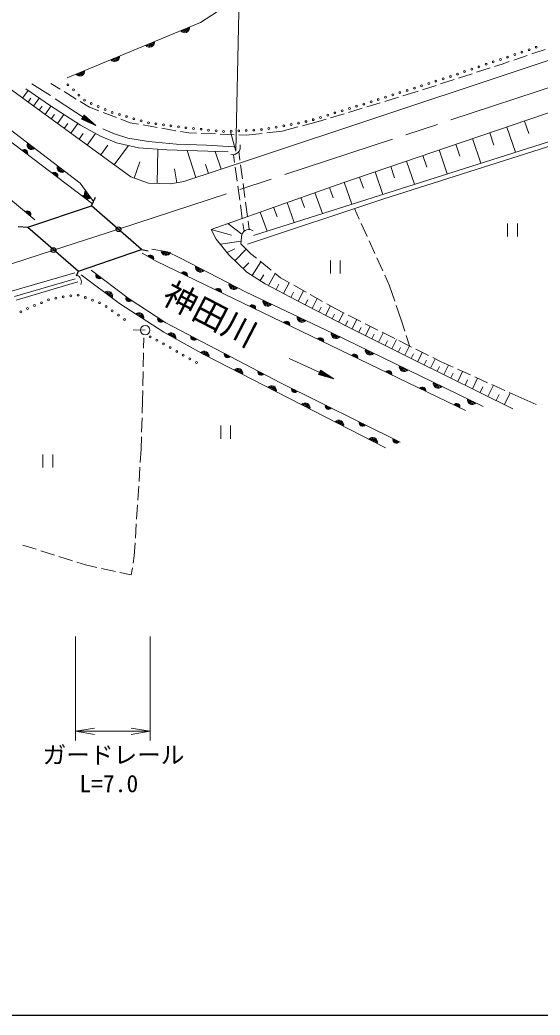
# Model space of a CAD drawing. Units: millimetres, scale not verified. Extents: x 40000 to 680000, y 20000 to 380000.
# Drawn here: x 211596 to 266628, y 205000 to 310162 of the extents above; entities that cross this region are included whole.
import ezdxf
from ezdxf.enums import TextEntityAlignment as Align

# ---------------------------------------------------------------- set-up
doc = ezdxf.new("R2010")
doc.units = ezdxf.units.MM
doc.header["$LTSCALE"] = 1000
doc.header["$PDMODE"] = 32
doc.header["$PDSIZE"] = 500
doc.linetypes.add('CHAIN', pattern=[18.5, 12, -1.5, 3.5, -1.5])
for name, color, linetype, lineweight in [('M-BMK', 2, 'CHAIN', 13), ('M-STR-HTXT', 7, 'Continuous', 13), ('M-STR-STR1', 1, 'Continuous', 25), ('M-TTL-BAND', 7, 'Continuous', 25), ('M-WORK', 1, 'Continuous', 13)]:
    doc.layers.add(name, color=color, linetype=linetype, lineweight=lineweight)
doc.layers.add('M-BMK-HTXT', color=7, linetype='Continuous')
doc.layers.add('M-OTRS', color=6, linetype='Continuous')
doc.styles.add('ＭＳ ゴシック', font='')
doc.styles.get('ＭＳ ゴシック').set_extended_font_data('MS Gothic')

# ---------------------------------------------------------------- blocks, each defined once
blk = doc.blocks.new('open_arrow')
at = {"color": 0, "linetype": 'Continuous', "lineweight": -2}
blk.add_lwpolyline([(7.5, 1.25), (0, 0), (7.5, -1.25)], dxfattribs=at)

msp = doc.modelspace()

# ---------------------------------------------------------------- linework, layer by layer
at = {"layer": 'M-BMK'}
for p, q in [((222035, 288041), (275544, 305626)), ((215151, 285844), (222035, 288041)), ((205883, 282829), (215151, 285844))]:
    msp.add_line(p, q, dxfattribs=at)
at = {"layer": 'M-OTRS'}
for p in [(222035, 288041), (215151, 285844)]:
    msp.add_point(p, dxfattribs=at)
at = {"layer": 'M-STR-HTXT'}
for p, q in [((234423, 296307), (233867, 298319)), ((217489, 245000), (217489, 234000)), ((225371, 245000), (225371, 234000)), ((217489, 235000), (225371, 235000))]:
    msp.add_line(p, q, dxfattribs=at)
msp.add_lwpolyline([(234423, 296307), (235000, 322500), (262500, 322500)], dxfattribs=at)
at = {"layer": 'M-STR-STR1'}
for p, q in [((219178, 290515), (219604, 291439)), ((212447, 288260), (219178, 290515)), ((224451, 285884), (219178, 290515)), ((211399, 288348), (212447, 288260)), ((212447, 288260), (217797, 283623)), ((217797, 283623), (224451, 285884)), ((224451, 285884), (225171, 285751)), ((217596, 283113), (217797, 283623))]:
    msp.add_line(p, q, dxfattribs=at)
at = {"layer": 'M-TTL-BAND'}
msp.add_line((40000, 205000), (579000, 205000), dxfattribs=at)
at = {"layer": 'M-WORK'}
for p, q in [((199438, 310961), (223335, 293572)), ((219275, 290725), (194011, 309870)), ((213193, 289034), (189441, 308811)), ((262917, 304368), (274858, 308293)), ((263843, 305917), (265262, 306402)), ((265735, 306563), (267155, 307048)), ((259902, 304622), (261330, 305082)), ((261806, 305236), (262596, 305491)), ((262596, 305491), (263370, 305755)), ((236422, 295536), (262917, 304368)), ((257999, 304009), (259426, 304469)), ((212860, 303394), (214831, 302186)), ((214882, 303453), (215857, 302851)), ((254192, 302782), (255619, 303242)), ((256095, 303395), (257523, 303855)), ((211879, 301908), (212459, 302704)), ((212225, 302864), (214836, 301079)), ((212461, 301485), (212763, 301900)), ((213042, 301062), (213646, 301892)), ((216282, 302588), (217559, 301800)), ((250203, 301548), (251639, 301983)), ((252117, 302129), (252925, 302374)), ((252925, 302374), (253716, 302628)), ((213649, 300620), (213965, 301054)), ((214256, 300178), (214887, 301046)), ((214836, 301079), (218006, 299028)), ((215311, 301811), (219644, 299007)), ((217984, 301537), (218958, 300935)), ((218958, 300935), (219948, 300559)), ((278786, 300866), (236296, 287382)), ((246375, 300387), (247811, 300822)), ((248289, 300968), (249725, 301403)), ((258471, 297273), (271338, 301629)), ((214914, 299700), (215256, 300169)), ((215572, 299221), (216255, 300161)), ((218409, 300113), (218129, 299681)), ((218160, 299729), (218467, 299530)), ((218188, 299771), (218762, 299400)), ((218215, 299813), (219056, 299269)), ((218242, 299855), (219350, 299138)), ((218296, 299939), (219405, 299222)), ((218323, 299981), (219165, 299437)), ((218350, 300023), (218925, 299651)), ((218378, 300065), (218685, 299866)), ((218405, 300107), (218445, 300081)), ((219644, 299007), (218409, 300113)), ((220415, 300382), (221818, 299850)), ((244462, 299807), (245897, 300242)), ((216284, 298703), (216654, 299212)), ((216996, 298184), (217737, 299202)), ((218006, 299028), (220111, 297882)), ((218129, 299681), (219644, 299007)), ((218133, 299687), (218173, 299661)), ((220361, 298664), (221616, 298107)), ((222285, 299672), (223274, 299297)), ((223274, 299297), (224155, 299143)), ((224647, 299057), (226125, 298800)), ((226618, 298714), (228095, 298457)), ((239339, 298417), (241015, 298854)), ((241499, 298980), (243175, 299416)), ((243175, 299416), (243983, 299662)), ((263116, 298845), (264018, 296180)), ((264982, 299477), (265433, 298144)), ((217852, 297562), (218297, 298173)), ((218708, 296939), (219598, 298161)), ((220111, 297882), (221816, 297189)), ((221616, 298107), (223025, 297669)), ((223025, 297669), (225186, 297296)), ((228588, 298371), (229468, 298218)), ((229468, 298218), (230277, 298186)), ((230777, 298166), (232275, 298108)), ((232775, 298088), (234274, 298029)), ((234774, 298010), (235582, 297978)), ((235582, 297978), (237212, 298169)), ((237709, 298227), (239339, 298417)), ((259481, 297615), (260360, 295019)), ((261298, 298230), (261738, 296932)), ((220144, 295894), (220891, 296920)), ((221581, 294848), (223074, 296900)), ((221816, 297189), (224133, 296657)), ((224133, 296657), (227144, 296417)), ((225186, 297296), (228170, 297047)), ((228170, 297047), (231349, 296923)), ((231349, 296923), (234244, 296763)), ((245763, 292957), (258471, 297273)), ((250095, 291246), (268850, 297200)), ((257713, 297016), (258142, 295753)), ((226102, 292885), (226184, 296493)), ((227144, 296417), (233644, 296230)), ((228956, 293092), (236422, 295536)), ((230216, 293505), (229283, 296356)), ((232871, 294374), (232250, 296270)), ((234199, 295915), (234313, 295085)), ((234877, 295353), (234758, 296257)), ((254225, 295831), (254642, 294603)), ((255945, 296415), (256803, 293890)), ((223671, 293452), (224278, 295151)), ((231544, 293939), (231233, 294887)), ((234380, 294590), (234583, 293104)), ((235138, 293370), (234942, 294857)), ((250833, 294679), (251239, 293485)), ((252506, 295247), (253340, 292791)), ((223335, 293572), (225200, 292906)), ((228193, 292962), (227942, 294441)), ((247534, 293559), (247929, 292397)), ((249161, 294111), (249972, 291722)), ((225200, 292906), (227544, 292852)), ((227544, 292852), (228956, 293092)), ((231814, 288009), (245763, 292957)), ((234651, 292608), (234854, 291122)), ((235400, 291387), (235204, 292874)), ((244359, 292459), (244751, 291353)), ((245908, 293006), (246697, 290682)), ((241331, 291385), (241706, 290329)), ((242810, 291910), (243595, 289698)), ((234921, 290627), (235124, 289140)), ((235661, 289404), (235465, 290892)), ((235656, 286470), (250095, 291246)), ((238440, 290360), (238798, 289351)), ((239853, 290861), (240602, 288748)), ((237028, 289859), (237743, 287841)), ((246990, 290219), (247496, 289105)), ((233584, 288637), (235076, 287524)), ((235192, 288645), (235305, 287815)), ((235846, 288005), (235727, 288909)), ((247703, 288650), (248323, 287284)), ((263183, 288664), (263183, 287264)), ((264233, 287264), (264233, 288664)), ((231814, 288009), (232366, 287006)), ((231814, 288009), (233970, 287414)), ((235076, 287524), (234980, 286508)), ((232366, 287006), (233716, 285337)), ((232812, 286455), (235007, 286792)), ((234980, 286508), (236028, 285460)), ((248530, 286829), (249151, 285463)), ((233516, 285584), (234325, 285958)), ((233716, 285337), (235616, 283490)), ((234351, 284719), (235543, 285945)), ((236028, 285460), (236630, 284970)), ((249357, 285008), (249978, 283643)), ((235215, 283879), (235815, 284496)), ((236164, 283148), (237075, 284608)), ((237018, 284654), (238182, 283708)), ((244436, 284752), (244436, 283352)), ((245486, 283352), (245486, 284752)), ((210449, 281441), (217402, 283439)), ((235616, 283490), (237552, 282282)), ((237027, 282609), (237412, 283226)), ((237905, 282094), (238587, 283378)), ((238570, 283392), (239172, 282902)), ((239172, 282902), (240127, 282366)), ((250185, 283187), (250691, 282074)), ((211024, 280935), (217436, 282818)), ((211202, 280545), (217738, 282481)), ((237552, 282282), (240891, 280506)), ((238698, 281672), (239000, 282239)), ((239492, 281250), (240095, 282384)), ((240563, 282121), (241871, 281386)), ((250691, 282074), (251249, 280452)), ((240260, 280842), (240552, 281390)), ((241029, 280434), (241601, 281538)), ((242307, 281142), (243615, 280407)), ((240891, 280506), (246202, 277753)), ((241767, 280052), (242040, 280579)), ((242505, 279669), (243051, 280723)), ((243210, 279304), (243471, 279807)), ((243915, 278939), (244436, 279945)), ((244051, 280162), (245006, 279626)), ((251411, 279979), (251969, 278357)), ((244613, 278576), (244872, 279075)), ((245006, 279626), (245888, 279183)), ((245312, 278214), (245830, 279212)), ((246335, 278959), (247676, 278286)), ((246017, 277849), (246278, 278352)), ((246202, 277753), (253341, 274219)), ((246727, 277493), (247230, 278509)), ((247433, 277143), (247683, 277648)), ((248123, 278062), (249463, 277389)), ((248140, 276794), (248639, 277803)), ((251969, 278357), (252311, 277274)), ((224848, 277383), (223581, 277395)), ((224677, 275491), (224697, 276579)), ((248841, 276447), (249088, 276947)), ((249541, 276100), (250037, 277101)), ((249910, 277165), (251251, 276492)), ((252461, 276797), (252802, 275714)), ((250237, 275755), (250483, 276252)), ((250933, 275411), (251425, 276405)), ((251623, 275069), (251867, 275562)), ((251698, 276268), (253039, 275595)), ((252314, 274727), (252802, 275714)), ((224641, 273492), (224668, 274992)), ((252999, 274388), (253241, 274877)), ((253486, 275371), (254826, 274698)), ((253684, 274049), (254168, 275028)), ((255273, 274474), (256155, 274031)), ((240090, 274366), (244790, 272233)), ((253341, 274219), (263740, 269077)), ((254364, 273713), (254604, 274199)), ((255044, 273377), (255524, 274348)), ((255741, 273032), (255987, 273530)), ((256155, 274031), (257425, 273462)), ((256438, 272687), (256931, 273684)), ((224605, 271492), (224632, 272992)), ((243405, 273144), (243192, 272675)), ((243192, 272675), (244790, 272233)), ((243195, 272682), (243238, 272663)), ((243216, 272728), (243548, 272577)), ((243236, 272773), (243859, 272491)), ((243257, 272819), (244169, 272405)), ((243278, 272864), (244480, 272319)), ((243319, 272955), (244521, 272410)), ((243340, 273001), (244252, 272587)), ((243360, 273046), (243983, 272764)), ((243381, 273092), (243714, 272941)), ((243402, 273138), (243445, 273118)), ((244790, 272233), (243405, 273144)), ((257175, 272323), (257435, 272849)), ((257882, 273257), (259250, 272644)), ((257911, 271959), (258431, 273011)), ((259707, 272440), (261076, 271826)), ((258689, 271575), (258963, 272130)), ((259466, 271190), (260016, 272301)), ((260288, 270784), (260578, 271371)), ((261109, 270378), (261689, 271551)), ((261532, 271622), (262901, 271008)), ((224577, 269905), (224596, 270992)), ((261976, 269949), (262283, 270569)), ((262844, 269520), (263456, 270759)), ((263357, 270804), (264627, 270235)), ((224536, 268597), (224577, 269905)), ((264627, 270235), (266194, 269534)), ((224473, 266598), (224520, 268097)), ((232838, 267287), (232838, 265887)), ((233888, 265887), (233888, 267287)), ((224417, 264790), (224458, 266098)), ((214023, 264252), (214023, 262852)), ((215073, 262852), (215073, 264252)), ((224328, 263397), (224417, 264790)), ((224200, 261401), (224296, 262898)), ((224073, 259405), (224169, 260902)), ((223946, 257409), (224041, 258906)), ((223818, 255413), (223914, 256910)), ((211906, 254675), (213335, 254220)), ((223698, 253521), (223786, 254914)), ((213812, 254068), (215241, 253613)), ((215718, 253461), (217147, 253006)), ((223577, 252769), (223698, 253521)), ((217623, 252855), (218543, 252562)), ((218543, 252562), (219738, 252305)), ((220227, 252200), (221693, 251885)), ((222182, 251780), (223378, 251523)), ((223378, 251523), (223498, 252275))]:
    msp.add_line(p, q, dxfattribs=at)
for points in [[(216591, 304052), (230697, 309886), (239209, 315401), (252915, 318358), (258110, 317079)], [(195690, 309907), (217989, 292924), (219389, 290971)], [(258720, 268888), (226092, 284633), (224533, 285525)], [(225556, 285931), (227195, 285651), (228514, 285011), (235547, 281375), (244658, 277059), (260602, 269327)], [(250286, 264951), (231124, 274755), (226809, 277152), (222133, 280189), (218070, 283240)], [(219152, 283734), (223041, 280750), (227038, 278166), (239179, 271825), (251827, 265532)]]:
    msp.add_lwpolyline(points, dxfattribs=at)
for centre, radius in [((265465, 307012), 100), ((266222, 307269), 100), ((262434, 305984), 100), ((263192, 306241), 100), ((263949, 306498), 100), ((264707, 306755), 100), ((259404, 304956), 100), ((260161, 305213), 100), ((260919, 305470), 100), ((261676, 305727), 100), ((256373, 303929), 100), ((257131, 304186), 100), ((257888, 304442), 100), ((258646, 304699), 100), ((216682, 303317), 100), ((217264, 302768), 100), ((253323, 302960), 100), ((254086, 303202), 100), ((254848, 303444), 100), ((255611, 303686), 100), ((217845, 302219), 100), ((249511, 301750), 100), ((250273, 301992), 100), ((251036, 302234), 100), ((251798, 302476), 100), ((252561, 302718), 100), ((218427, 301670), 100), ((219152, 301337), 100), ((219884, 301015), 100), ((220617, 300693), 100), ((246455, 300799), 100), ((247220, 301035), 100), ((247984, 301271), 100), ((248748, 301508), 100), ((221352, 300378), 100), ((222121, 300159), 100), ((222891, 299941), 100), ((223660, 299723), 100), ((242633, 299620), 100), ((243398, 299856), 100), ((244162, 300091), 100), ((244926, 300327), 100), ((245691, 300563), 100), ((224430, 299504), 100), ((225200, 299286), 100), ((225991, 299173), 100), ((226784, 299067), 100), ((227577, 298960), 100), ((228370, 298854), 100), ((229165, 298764), 100), ((229960, 298682), 100), ((230756, 298600), 100), ((237139, 298566), 100), ((237930, 298675), 100), ((238717, 298822), 100), ((239503, 298969), 100), ((240289, 299117), 100), ((241075, 299264), 100), ((241862, 299412), 100), ((231552, 298518), 100), ((232348, 298436), 100), ((233144, 298372), 100), ((233943, 298411), 100), ((234742, 298450), 100), ((235541, 298488), 100), ((236340, 298527), 100), ((215399, 280767), 100), ((216190, 280891), 100), ((216980, 281015), 100), ((217766, 281091), 100), ((218519, 280820), 100), ((212406, 279671), 100), ((213146, 279975), 100), ((213886, 280278), 100), ((214626, 280582), 100), ((219271, 280550), 100), ((220024, 280279), 100), ((220706, 279871), 100), ((211701, 279323), 100), ((221360, 279411), 100), ((222014, 278950), 100), ((222668, 278490), 100), ((224848, 277383), 500), ((225373, 276657), 100), ((226092, 276311), 100), ((226790, 275920), 100), ((227487, 275528), 100), ((228185, 275136), 100), ((228882, 274745), 100), ((229580, 274353), 100), ((230277, 273961), 100)]:
    msp.add_circle(centre, radius, dxfattribs=at)
for centre, radius, start, end in [((229023, 309316), 512, 215.15026, 9.78949), ((229023, 309316), 410, 218.39556, 6.5442), ((229023, 309316), 308, 223.93, 1.00975), ((229023, 309316), 205, 235.75327, 349.18649), ((225327, 307787), 512, 215.15026, 9.78949), ((225327, 307787), 410, 218.39556, 6.5442), ((225327, 307787), 308, 223.93, 1.00975), ((225327, 307787), 205, 235.75327, 349.18649), ((221630, 306258), 512, 215.15026, 9.78949), ((221630, 306258), 410, 218.39556, 6.5442), ((221630, 306258), 308, 223.93, 1.00975), ((221630, 306258), 205, 235.75327, 349.18649), ((217934, 304729), 512, 215.15026, 9.78949), ((217934, 304729), 410, 218.39556, 6.5442), ((217934, 304729), 308, 223.93, 1.00975), ((217934, 304729), 205, 235.75327, 349.18649), ((212863, 296970), 512, 155.38572, 310.02495), ((212863, 296970), 410, 158.63101, 306.77965), ((212863, 296970), 308, 164.16546, 301.24521), ((212863, 296970), 205, 175.98872, 289.42194), ((234080, 296738), 831, 257.65929, 15.48557), ((212069, 296117), 354, 331.64137, 134.04655), ((212069, 296117), 283, 333.86541, 131.82251), ((212069, 296117), 212, 337.61174, 128.07619), ((212069, 296117), 142, 345.32347, 120.36446), ((212069, 296117), 100, 355.64113, 110.0468), ((216045, 294546), 512, 155.38572, 310.02495), ((216045, 294546), 410, 158.63101, 306.77965), ((216045, 294546), 308, 164.16546, 301.24521), ((216045, 294546), 205, 175.98872, 289.42194), ((215257, 293701), 354, 331.64137, 134.04655), ((215257, 293701), 283, 333.86541, 131.82251), ((215257, 293701), 212, 337.61174, 128.07619), ((215257, 293701), 142, 345.32347, 120.36446), ((215257, 293701), 100, 355.64113, 110.0468), ((218445, 291286), 354, 331.64137, 134.04655), ((218445, 291286), 283, 333.86541, 131.82251), ((218445, 291286), 212, 337.61174, 128.07619), ((218445, 291286), 142, 345.32347, 120.36446), ((218445, 291286), 100, 355.64113, 110.0468), ((218937, 291794), 512, 138.31716, 292.9564), ((218937, 291794), 410, 141.56246, 289.7111), ((218937, 291794), 308, 147.09691, 284.17665), ((218937, 291794), 205, 158.92017, 272.35339), ((212390, 289632), 354, 329.01661, 131.42178), ((212390, 289632), 283, 331.24064, 129.19775), ((212390, 289632), 212, 334.98697, 125.45142), ((212390, 289632), 142, 342.6987, 117.73969), ((212390, 289632), 100, 353.01636, 107.42203), ((235840, 287158), 846, 58.3566, 154.42248), ((225395, 284969), 354, 338.99982, 141.405), ((225395, 284969), 283, 341.22386, 139.18096), ((225395, 284969), 212, 344.97018, 135.43463), ((225395, 284969), 142, 352.68191, 127.7229), ((225395, 284969), 100, 2.99958, 117.40524), ((227054, 285789), 512, 182.9916, 337.63083), ((227054, 285789), 410, 186.23689, 334.38553), ((227054, 285789), 308, 191.77134, 328.85109), ((227054, 285789), 205, 203.5946, 317.02782), ((230673, 284022), 512, 165.33936, 319.9786), ((230673, 284022), 410, 168.58466, 316.7333), ((230673, 284022), 308, 174.11911, 311.19885), ((230673, 284022), 205, 185.94237, 299.37559), ((217352, 282497), 750, 336.3659, 68.42952), ((219978, 283168), 354, 151.30476, 313.70994), ((219978, 283168), 283, 153.5288, 311.4859), ((219978, 283168), 212, 157.27512, 307.73957), ((219978, 283168), 142, 164.98685, 300.02784), ((219978, 283168), 100, 175.30451, 289.71018), ((228976, 283181), 354, 343.0379, 145.44307), ((228976, 283181), 283, 345.26193, 143.21904), ((228976, 283181), 212, 349.00826, 139.47271), ((228976, 283181), 142, 356.71999, 131.76098), ((228976, 283181), 100, 7.03765, 121.44332), ((234226, 282185), 512, 165.33936, 319.9786), ((234226, 282185), 410, 168.58466, 316.7333), ((234226, 282185), 308, 174.11911, 311.19885), ((234226, 282185), 205, 185.94237, 299.37559), ((220895, 280978), 512, 335.78044, 130.41967), ((220895, 280978), 410, 339.02574, 127.17438), ((220895, 280978), 308, 344.56019, 121.63993), ((220895, 280978), 205, 356.38345, 109.81667), ((223153, 280742), 354, 155.90801, 318.31319), ((223153, 280742), 283, 158.13205, 316.08915), ((223153, 280742), 212, 161.87837, 312.34282), ((232578, 281443), 354, 343.0379, 145.44307), ((232578, 281443), 283, 345.26193, 143.21904), ((232578, 281443), 212, 349.00826, 139.47271), ((232578, 281443), 142, 356.71999, 131.76098), ((232578, 281443), 100, 7.03765, 121.44332), ((223153, 280742), 142, 169.5901, 304.63109), ((223153, 280742), 100, 179.90777, 294.31343), ((236181, 279704), 354, 343.0379, 145.44307), ((236181, 279704), 283, 345.26193, 143.21904), ((236181, 279704), 212, 349.00826, 139.47271), ((236181, 279704), 142, 356.71999, 131.76098), ((236181, 279704), 100, 7.03765, 121.44332), ((237813, 280426), 512, 167.33421, 321.97344), ((237813, 280426), 410, 170.5795, 318.72814), ((237813, 280426), 308, 176.11395, 313.1937), ((237813, 280426), 205, 187.93721, 301.37043), ((224199, 278714), 512, 339.67373, 134.31297), ((224199, 278714), 410, 342.91903, 131.06767), ((224199, 278714), 308, 348.45348, 125.53322), ((224199, 278714), 205, 0.27674, 113.70996), ((226512, 278570), 354, 155.90801, 318.31319), ((241428, 278713), 512, 167.33421, 321.97344), ((241428, 278713), 410, 170.5795, 318.72814), ((241428, 278713), 308, 176.11395, 313.1937), ((241428, 278713), 205, 187.93721, 301.37043), ((226512, 278570), 283, 158.13205, 316.08915), ((226512, 278570), 212, 161.87837, 312.34282), ((226512, 278570), 142, 169.5901, 304.63109), ((226512, 278570), 100, 179.90777, 294.31343), ((239783, 277966), 354, 343.0379, 145.44307), ((239783, 277966), 283, 345.26193, 143.21904), ((239783, 277966), 212, 349.00826, 139.47271), ((239783, 277966), 142, 356.71999, 131.76098), ((239783, 277966), 100, 7.03765, 121.44332), ((227594, 276587), 512, 343.62578, 138.26501), ((227594, 276587), 410, 346.87108, 135.01972), ((227594, 276587), 308, 352.40552, 129.48527), ((227594, 276587), 205, 4.22879, 117.66201), ((230022, 276668), 354, 161.22312, 323.6283), ((230022, 276668), 283, 163.44716, 321.40426), ((230022, 276668), 212, 167.19349, 317.65793), ((230022, 276668), 142, 174.90522, 309.9462), ((230022, 276668), 100, 185.22288, 299.62854), ((243386, 276228), 354, 343.0379, 145.44307), ((245043, 276998), 512, 166.80874, 321.44798), ((245043, 276998), 410, 170.05404, 318.20268), ((245043, 276998), 308, 175.58849, 312.66823), ((245043, 276998), 205, 187.41175, 300.84497), ((243386, 276228), 283, 345.26193, 143.21904), ((243386, 276228), 212, 349.00826, 139.47271), ((243386, 276228), 142, 356.71999, 131.76098), ((243386, 276228), 100, 7.03765, 121.44332), ((231094, 274644), 512, 345.5841, 140.22333), ((231094, 274644), 410, 348.82939, 136.97803), ((231094, 274644), 308, 354.36384, 131.44359), ((231094, 274644), 205, 6.1871, 119.62032), ((233568, 274817), 354, 161.22312, 323.6283), ((233568, 274817), 283, 163.44716, 321.40426), ((233568, 274817), 212, 167.19349, 317.65793), ((233568, 274817), 142, 174.90522, 309.9462), ((233568, 274817), 100, 185.22288, 299.62854), ((246988, 274489), 354, 343.0379, 145.44307), ((246988, 274489), 283, 345.26193, 143.21904), ((246988, 274489), 212, 349.00826, 139.47271), ((246988, 274489), 142, 356.71999, 131.76098), ((246988, 274489), 100, 7.03765, 121.44332), ((248642, 275252), 512, 166.80874, 321.44798), ((248642, 275252), 410, 170.05404, 318.20268), ((248642, 275252), 308, 175.58849, 312.66823), ((248642, 275252), 205, 187.41175, 300.84497), ((252241, 273507), 512, 166.80874, 321.44798), ((252241, 273507), 410, 170.05404, 318.20268), ((252241, 273507), 308, 175.58849, 312.66823), ((252241, 273507), 205, 187.41175, 300.84497), ((234655, 272822), 512, 345.5841, 140.22333), ((234655, 272822), 410, 348.82939, 136.97803), ((234655, 272822), 308, 354.36384, 131.44359), ((234655, 272822), 205, 6.1871, 119.62032), ((237114, 272965), 354, 161.22312, 323.6283), ((237114, 272965), 283, 163.44716, 321.40426), ((237114, 272965), 212, 167.19349, 317.65793), ((237114, 272965), 142, 174.90522, 309.9462), ((237114, 272965), 100, 185.22288, 299.62854), ((250591, 272751), 354, 343.0379, 145.44307), ((250591, 272751), 283, 345.26193, 143.21904), ((250591, 272751), 212, 349.00826, 139.47271), ((250591, 272751), 142, 356.71999, 131.76098), ((250591, 272751), 100, 7.03765, 121.44332), ((238216, 271000), 512, 345.5841, 140.22333), ((238216, 271000), 410, 348.82939, 136.97803), ((254193, 271012), 354, 343.0379, 145.44307), ((255840, 271761), 512, 166.80874, 321.44798), ((255840, 271761), 410, 170.05404, 318.20268), ((255840, 271761), 308, 175.58849, 312.66823), ((255840, 271761), 205, 187.41175, 300.84497), ((238216, 271000), 308, 354.36384, 131.44359), ((238216, 271000), 205, 6.1871, 119.62032), ((240673, 271143), 354, 162.34108, 324.74626), ((240673, 271143), 283, 164.56512, 322.52222), ((240673, 271143), 212, 168.31145, 318.77589), ((240673, 271143), 142, 176.02317, 311.06416), ((240673, 271143), 100, 186.34084, 300.7465), ((254193, 271012), 283, 345.26193, 143.21904), ((254193, 271012), 212, 349.00826, 139.47271), ((254193, 271012), 142, 356.71999, 131.76098), ((254193, 271012), 100, 7.03765, 121.44332), ((241777, 269178), 512, 345.5841, 140.22333), ((241777, 269178), 410, 348.82939, 136.97803), ((241777, 269178), 308, 354.36384, 131.44359), ((241777, 269178), 205, 6.1871, 119.62032), ((244254, 269360), 354, 162.34108, 324.74626), ((244254, 269360), 283, 164.56512, 322.52222), ((244254, 269360), 212, 168.31145, 318.77589), ((244254, 269360), 142, 176.02317, 311.06416), ((244254, 269360), 100, 186.34084, 300.7465), ((257796, 269274), 354, 343.0379, 145.44307), ((257796, 269274), 283, 345.26193, 143.21904), ((257796, 269274), 212, 349.00826, 139.47271), ((257796, 269274), 142, 356.71999, 131.76098), ((257796, 269274), 100, 7.03765, 121.44332), ((259439, 270016), 512, 166.80874, 321.44798), ((259439, 270016), 410, 170.05404, 318.20268), ((259439, 270016), 308, 175.58849, 312.66823), ((259439, 270016), 205, 187.41175, 300.84497), ((245338, 267356), 512, 345.5841, 140.22333), ((245338, 267356), 410, 348.82939, 136.97803), ((245338, 267356), 308, 354.36384, 131.44359), ((245338, 267356), 205, 6.1871, 119.62032), ((247835, 267578), 354, 162.34108, 324.74626), ((247835, 267578), 283, 164.56512, 322.52222), ((247835, 267578), 212, 168.31145, 318.77589), ((247835, 267578), 142, 176.02317, 311.06416), ((247835, 267578), 100, 186.34084, 300.7465), ((248899, 265534), 512, 345.5841, 140.22333), ((248899, 265534), 410, 348.82939, 136.97803), ((248899, 265534), 308, 354.36384, 131.44359), ((248899, 265534), 205, 6.1871, 119.62032), ((251416, 265796), 354, 162.34108, 324.74626), ((251416, 265796), 283, 164.56512, 322.52222), ((251416, 265796), 212, 168.31145, 318.77589), ((251416, 265796), 142, 176.02317, 311.06416), ((251416, 265796), 100, 186.34084, 300.7465)]:
    msp.add_arc(centre, radius, start, end, dxfattribs=at)

# ---------------------------------------------------------------- block references
at = {"layer": 'M-STR-HTXT', "xscale": 267, "yscale": 267}
msp.add_blockref('open_arrow', (217489, 235000), dxfattribs=at)
at = {"layer": 'M-STR-HTXT', "xscale": 267, "yscale": 267, "rotation": 180}
msp.add_blockref('open_arrow', (225371, 235000), dxfattribs=at)

# ---------------------------------------------------------------- texts
at = {"layer": 'M-BMK-HTXT', "style": 'ＭＳ ゴシック'}
msp.add_text('神田川', height=2566, rotation=332.526, dxfattribs=at).set_placement((231735, 279077), align=Align.MIDDLE_CENTER)
at = {"layer": 'M-STR-HTXT', "style": 'ＭＳ ゴシック'}
msp.add_text('ガードレール', height=1833, dxfattribs=at).set_placement((221500, 232500), align=Align.MIDDLE_CENTER)
msp.add_text('L=7.0', height=1833, dxfattribs=at).set_placement((221000, 228000), align=Align.BOTTOM_CENTER)

doc.saveas('drawing.dxf')
